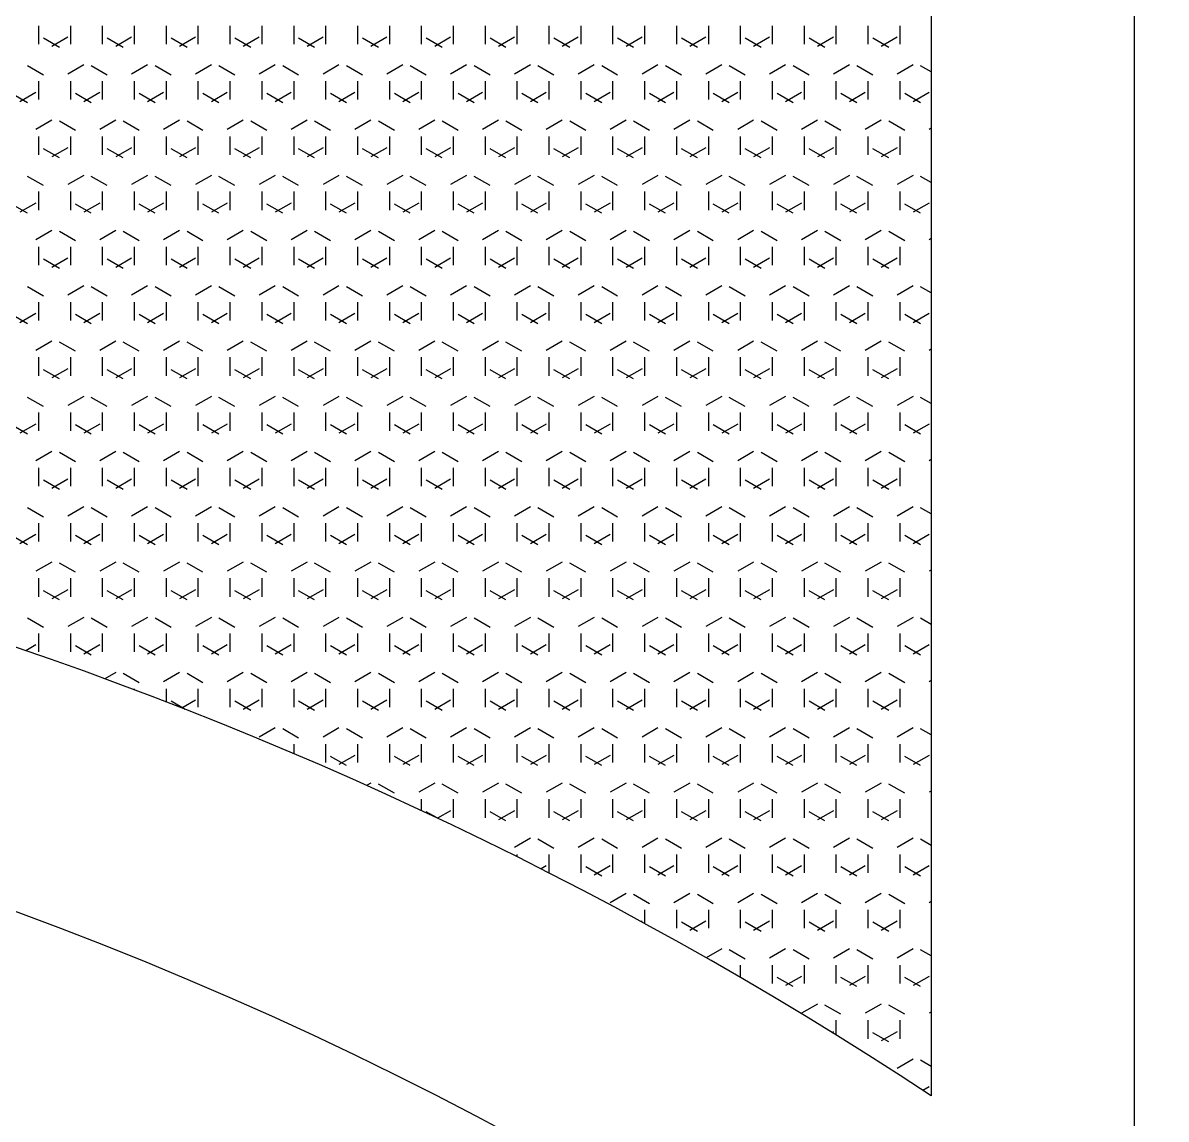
# Model space of a CAD drawing. Extents: x 53 to 973, y -54 to 585.
# Drawn here: x 273.5 to 312.92, y 198.71 to 236.51 of the extents above; entities that cross this region are included whole.
import ezdxf

# ---------------------------------------------------------------- set-up
doc = ezdxf.new("R2010")
doc.units = 0
doc.layers.add('KADRBM', color=7, linetype='CONTINUOUS')

msp = doc.modelspace()

# ---------------------------------------------------------------- linework, layer by layer
at = {"layer": 'KADRBM'}
for p, q in [((304.821, 244.218), (304.821, 199.512)), ((311.821, 244.218), (311.821, 194.575)), ((274.054, 235.771), (274.054, 236.406)), ((275.154, 235.771), (275.154, 236.406)), ((276.254, 235.771), (276.254, 236.406)), ((277.354, 235.771), (277.354, 236.406)), ((278.454, 235.771), (278.454, 236.406)), ((279.553, 235.771), (279.553, 236.406)), ((280.653, 235.771), (280.653, 236.406)), ((281.753, 235.771), (281.753, 236.406)), ((282.853, 235.771), (282.853, 236.406)), ((283.953, 235.771), (283.953, 236.406)), ((285.053, 235.771), (285.053, 236.406)), ((286.152, 235.771), (286.152, 236.406)), ((287.252, 235.771), (287.252, 236.406)), ((288.352, 235.771), (288.352, 236.406)), ((289.452, 235.771), (289.452, 236.406)), ((290.552, 235.771), (290.552, 236.406)), ((291.652, 235.771), (291.652, 236.406)), ((292.752, 235.771), (292.752, 236.406)), ((293.851, 235.771), (293.851, 236.406)), ((294.951, 235.771), (294.951, 236.406)), ((296.051, 235.771), (296.051, 236.406)), ((297.151, 235.771), (297.151, 236.406)), ((298.251, 235.771), (298.251, 236.406)), ((299.351, 235.771), (299.351, 236.406)), ((300.451, 235.771), (300.451, 236.406)), ((301.55, 235.771), (301.55, 236.406)), ((302.65, 235.771), (302.65, 236.406)), ((303.75, 235.771), (303.75, 236.406)), ((274.763, 235.661), (274.213, 235.978)), ((275.054, 236.012), (274.504, 235.695)), ((276.963, 235.661), (276.413, 235.978)), ((277.254, 236.012), (276.704, 235.695)), ((279.163, 235.661), (278.613, 235.978)), ((279.454, 236.012), (278.904, 235.695)), ((281.362, 235.661), (280.812, 235.978)), ((281.653, 236.012), (281.103, 235.695)), ((283.562, 235.661), (283.012, 235.978)), ((283.853, 236.012), (283.303, 235.695)), ((285.762, 235.661), (285.212, 235.978)), ((286.053, 236.012), (285.503, 235.695)), ((287.961, 235.661), (287.411, 235.978)), ((288.252, 236.012), (287.703, 235.695)), ((290.161, 235.661), (289.611, 235.978)), ((290.452, 236.012), (289.902, 235.695)), ((292.361, 235.661), (291.811, 235.978)), ((292.652, 236.012), (292.102, 235.695)), ((294.56, 235.661), (294.011, 235.978)), ((294.852, 236.012), (294.302, 235.695)), ((296.76, 235.661), (296.21, 235.978)), ((297.051, 236.012), (296.501, 235.695)), ((298.96, 235.661), (298.41, 235.978)), ((299.251, 236.012), (298.701, 235.695)), ((301.16, 235.661), (300.61, 235.978)), ((301.451, 236.012), (300.901, 235.695)), ((303.359, 235.661), (302.809, 235.978)), ((303.65, 236.012), (303.1, 235.695)), ((274.213, 234.708), (273.663, 235.026)), ((275.604, 235.06), (275.054, 234.742)), ((276.413, 234.708), (275.863, 235.026)), ((277.804, 235.06), (277.254, 234.742)), ((278.613, 234.708), (278.063, 235.026)), ((280.004, 235.06), (279.454, 234.742)), ((280.812, 234.708), (280.262, 235.026)), ((282.203, 235.06), (281.653, 234.742)), ((283.012, 234.708), (282.462, 235.026)), ((284.403, 235.06), (283.853, 234.742)), ((285.212, 234.708), (284.662, 235.026)), ((286.603, 235.06), (286.053, 234.742)), ((287.411, 234.708), (286.861, 235.026)), ((288.802, 235.06), (288.252, 234.742)), ((289.611, 234.708), (289.061, 235.026)), ((291.002, 235.06), (290.452, 234.742)), ((291.811, 234.708), (291.261, 235.026)), ((293.202, 235.06), (292.652, 234.742)), ((294.011, 234.708), (293.461, 235.026)), ((295.401, 235.06), (294.852, 234.742)), ((296.21, 234.708), (295.66, 235.026)), ((297.601, 235.06), (297.051, 234.742)), ((298.41, 234.708), (297.86, 235.026)), ((299.801, 235.06), (299.251, 234.742)), ((300.61, 234.708), (300.06, 235.026)), ((302.001, 235.06), (301.451, 234.742)), ((302.809, 234.708), (302.259, 235.026)), ((304.2, 235.06), (303.65, 234.742)), ((304.821, 234.817), (304.459, 235.026)), ((274.054, 233.866), (274.054, 234.501)), ((275.154, 233.866), (275.154, 234.501)), ((276.254, 233.866), (276.254, 234.501)), ((277.354, 233.866), (277.354, 234.501)), ((278.454, 233.866), (278.454, 234.501)), ((279.553, 233.866), (279.553, 234.501)), ((280.653, 233.866), (280.653, 234.501)), ((281.753, 233.866), (281.753, 234.501)), ((282.853, 233.866), (282.853, 234.501)), ((283.953, 233.866), (283.953, 234.501)), ((285.053, 233.866), (285.053, 234.501)), ((286.152, 233.866), (286.152, 234.501)), ((287.252, 233.866), (287.252, 234.501)), ((288.352, 233.866), (288.352, 234.501)), ((289.452, 233.866), (289.452, 234.501)), ((290.552, 233.866), (290.552, 234.501)), ((291.652, 233.866), (291.652, 234.501)), ((292.752, 233.866), (292.752, 234.501)), ((293.851, 233.866), (293.851, 234.501)), ((294.951, 233.866), (294.951, 234.501)), ((296.051, 233.866), (296.051, 234.501)), ((297.151, 233.866), (297.151, 234.501)), ((298.251, 233.866), (298.251, 234.501)), ((299.351, 233.866), (299.351, 234.501)), ((300.451, 233.866), (300.451, 234.501)), ((301.55, 233.866), (301.55, 234.501)), ((302.65, 233.866), (302.65, 234.501)), ((303.75, 233.866), (303.75, 234.501)), ((273.663, 233.756), (273.113, 234.073)), ((273.954, 234.107), (273.404, 233.79)), ((275.863, 233.756), (275.313, 234.073)), ((276.154, 234.107), (275.604, 233.79)), ((278.063, 233.756), (277.513, 234.073)), ((278.354, 234.107), (277.804, 233.79)), ((280.262, 233.756), (279.712, 234.073)), ((280.553, 234.107), (280.004, 233.79)), ((282.462, 233.756), (281.912, 234.073)), ((282.753, 234.107), (282.203, 233.79)), ((284.662, 233.756), (284.112, 234.073)), ((284.953, 234.107), (284.403, 233.79)), ((286.861, 233.756), (286.312, 234.073)), ((287.153, 234.107), (286.603, 233.79)), ((289.061, 233.756), (288.511, 234.073)), ((289.352, 234.107), (288.802, 233.79)), ((291.261, 233.756), (290.711, 234.073)), ((291.552, 234.107), (291.002, 233.79)), ((293.461, 233.756), (292.911, 234.073)), ((293.752, 234.107), (293.202, 233.79)), ((295.66, 233.756), (295.11, 234.073)), ((295.951, 234.107), (295.401, 233.79)), ((297.86, 233.756), (297.31, 234.073)), ((298.151, 234.107), (297.601, 233.79)), ((300.06, 233.756), (299.51, 234.073)), ((300.351, 234.107), (299.801, 233.79)), ((302.259, 233.756), (301.709, 234.073)), ((302.551, 234.107), (302.001, 233.79)), ((304.459, 233.756), (303.909, 234.073)), ((304.75, 234.107), (304.2, 233.79)), ((274.504, 233.155), (273.954, 232.837)), ((275.313, 232.803), (274.763, 233.121)), ((276.704, 233.155), (276.154, 232.837)), ((277.513, 232.803), (276.963, 233.121)), ((278.904, 233.155), (278.354, 232.837)), ((279.712, 232.803), (279.163, 233.121)), ((281.103, 233.155), (280.553, 232.837)), ((281.912, 232.803), (281.362, 233.121)), ((283.303, 233.155), (282.753, 232.837)), ((284.112, 232.803), (283.562, 233.121)), ((285.503, 233.155), (284.953, 232.837)), ((286.312, 232.803), (285.762, 233.121)), ((287.703, 233.155), (287.153, 232.837)), ((288.511, 232.803), (287.961, 233.121)), ((289.902, 233.155), (289.352, 232.837)), ((290.711, 232.803), (290.161, 233.121)), ((292.102, 233.155), (291.552, 232.837)), ((292.911, 232.803), (292.361, 233.121)), ((294.302, 233.155), (293.752, 232.837)), ((295.11, 232.803), (294.56, 233.121)), ((296.501, 233.155), (295.951, 232.837)), ((297.31, 232.803), (296.76, 233.121)), ((298.701, 233.155), (298.151, 232.837)), ((299.51, 232.803), (298.96, 233.121)), ((300.901, 233.155), (300.351, 232.837)), ((301.709, 232.803), (301.16, 233.121)), ((303.1, 233.155), (302.551, 232.837)), ((303.909, 232.803), (303.359, 233.121)), ((274.054, 231.961), (274.054, 232.596)), ((275.154, 231.961), (275.154, 232.596)), ((276.254, 231.961), (276.254, 232.596)), ((277.354, 231.961), (277.354, 232.596)), ((278.454, 231.961), (278.454, 232.596)), ((279.553, 231.961), (279.553, 232.596)), ((280.653, 231.961), (280.653, 232.596)), ((281.753, 231.961), (281.753, 232.596)), ((282.853, 231.961), (282.853, 232.596)), ((283.953, 231.961), (283.953, 232.596)), ((285.053, 231.961), (285.053, 232.596)), ((286.152, 231.961), (286.152, 232.596)), ((287.252, 231.961), (287.252, 232.596)), ((288.352, 231.961), (288.352, 232.596)), ((289.452, 231.961), (289.452, 232.596)), ((290.552, 231.961), (290.552, 232.596)), ((291.652, 231.961), (291.652, 232.596)), ((292.752, 231.961), (292.752, 232.596)), ((293.851, 231.961), (293.851, 232.596)), ((294.951, 231.961), (294.951, 232.596)), ((296.051, 231.961), (296.051, 232.596)), ((297.151, 231.961), (297.151, 232.596)), ((298.251, 231.961), (298.251, 232.596)), ((299.351, 231.961), (299.351, 232.596)), ((300.451, 231.961), (300.451, 232.596)), ((301.55, 231.961), (301.55, 232.596)), ((302.65, 231.961), (302.65, 232.596)), ((303.75, 231.961), (303.75, 232.596)), ((304.821, 232.878), (304.75, 232.837)), ((275.054, 232.202), (274.504, 231.885)), ((277.254, 232.202), (276.704, 231.885)), ((279.454, 232.202), (278.904, 231.885)), ((281.653, 232.202), (281.103, 231.885)), ((283.853, 232.202), (283.303, 231.885)), ((286.053, 232.202), (285.503, 231.885)), ((288.252, 232.202), (287.703, 231.885)), ((290.452, 232.202), (289.902, 231.885)), ((292.652, 232.202), (292.102, 231.885)), ((294.852, 232.202), (294.302, 231.885)), ((297.051, 232.202), (296.501, 231.885)), ((299.251, 232.202), (298.701, 231.885)), ((301.451, 232.202), (300.901, 231.885)), ((303.65, 232.202), (303.1, 231.885)), ((274.763, 231.851), (274.213, 232.168)), ((276.963, 231.851), (276.413, 232.168)), ((279.163, 231.851), (278.613, 232.168)), ((281.362, 231.851), (280.812, 232.168)), ((283.562, 231.851), (283.012, 232.168)), ((285.762, 231.851), (285.212, 232.168)), ((287.961, 231.851), (287.411, 232.168)), ((290.161, 231.851), (289.611, 232.168)), ((292.361, 231.851), (291.811, 232.168)), ((294.56, 231.851), (294.011, 232.168)), ((296.76, 231.851), (296.21, 232.168)), ((298.96, 231.851), (298.41, 232.168)), ((301.16, 231.851), (300.61, 232.168)), ((303.359, 231.851), (302.809, 232.168)), ((274.213, 230.898), (273.663, 231.216)), ((275.604, 231.25), (275.054, 230.932)), ((276.413, 230.898), (275.863, 231.216)), ((277.804, 231.25), (277.254, 230.932)), ((278.613, 230.898), (278.063, 231.216)), ((280.004, 231.25), (279.454, 230.932)), ((280.812, 230.898), (280.262, 231.216)), ((282.203, 231.25), (281.653, 230.932)), ((283.012, 230.898), (282.462, 231.216)), ((284.403, 231.25), (283.853, 230.932)), ((285.212, 230.898), (284.662, 231.216)), ((286.603, 231.25), (286.053, 230.932)), ((287.411, 230.898), (286.861, 231.216)), ((288.802, 231.25), (288.252, 230.932)), ((289.611, 230.898), (289.061, 231.216)), ((291.002, 231.25), (290.452, 230.932)), ((291.811, 230.898), (291.261, 231.216)), ((293.202, 231.25), (292.652, 230.932)), ((294.011, 230.898), (293.461, 231.216)), ((295.401, 231.25), (294.852, 230.932)), ((296.21, 230.898), (295.66, 231.216)), ((297.601, 231.25), (297.051, 230.932)), ((298.41, 230.898), (297.86, 231.216)), ((299.801, 231.25), (299.251, 230.932)), ((300.61, 230.898), (300.06, 231.216)), ((302.001, 231.25), (301.451, 230.932)), ((302.809, 230.898), (302.259, 231.216)), ((304.2, 231.25), (303.65, 230.932)), ((304.821, 231.007), (304.459, 231.216)), ((274.054, 230.056), (274.054, 230.691)), ((275.154, 230.056), (275.154, 230.691)), ((276.254, 230.056), (276.254, 230.691)), ((277.354, 230.056), (277.354, 230.691)), ((278.454, 230.056), (278.454, 230.691)), ((279.553, 230.056), (279.553, 230.691)), ((280.653, 230.056), (280.653, 230.691)), ((281.753, 230.056), (281.753, 230.691)), ((282.853, 230.056), (282.853, 230.691)), ((283.953, 230.056), (283.953, 230.691)), ((285.053, 230.056), (285.053, 230.691)), ((286.152, 230.056), (286.152, 230.691)), ((287.252, 230.056), (287.252, 230.691)), ((288.352, 230.056), (288.352, 230.691)), ((289.452, 230.056), (289.452, 230.691)), ((290.552, 230.056), (290.552, 230.691)), ((291.652, 230.056), (291.652, 230.691)), ((292.752, 230.056), (292.752, 230.691)), ((293.851, 230.056), (293.851, 230.691)), ((294.951, 230.056), (294.951, 230.691)), ((296.051, 230.056), (296.051, 230.691)), ((297.151, 230.056), (297.151, 230.691)), ((298.251, 230.056), (298.251, 230.691)), ((299.351, 230.056), (299.351, 230.691)), ((300.451, 230.056), (300.451, 230.691)), ((301.55, 230.056), (301.55, 230.691)), ((302.65, 230.056), (302.65, 230.691)), ((303.75, 230.056), (303.75, 230.691)), ((273.663, 229.946), (273.113, 230.263)), ((273.954, 230.297), (273.404, 229.98)), ((275.863, 229.946), (275.313, 230.263)), ((276.154, 230.297), (275.604, 229.98)), ((278.063, 229.946), (277.513, 230.263)), ((278.354, 230.297), (277.804, 229.98)), ((280.262, 229.946), (279.712, 230.263)), ((280.553, 230.297), (280.004, 229.98)), ((282.462, 229.946), (281.912, 230.263)), ((282.753, 230.297), (282.203, 229.98)), ((284.662, 229.946), (284.112, 230.263)), ((284.953, 230.297), (284.403, 229.98)), ((286.861, 229.946), (286.312, 230.263)), ((287.153, 230.297), (286.603, 229.98)), ((289.061, 229.946), (288.511, 230.263)), ((289.352, 230.297), (288.802, 229.98)), ((291.261, 229.946), (290.711, 230.263)), ((291.552, 230.297), (291.002, 229.98)), ((293.461, 229.946), (292.911, 230.263)), ((293.752, 230.297), (293.202, 229.98)), ((295.66, 229.946), (295.11, 230.263)), ((295.951, 230.297), (295.401, 229.98)), ((297.86, 229.946), (297.31, 230.263)), ((298.151, 230.297), (297.601, 229.98)), ((300.06, 229.946), (299.51, 230.263)), ((300.351, 230.297), (299.801, 229.98)), ((302.259, 229.946), (301.709, 230.263)), ((302.551, 230.297), (302.001, 229.98)), ((304.459, 229.946), (303.909, 230.263)), ((304.75, 230.297), (304.2, 229.98)), ((274.504, 229.345), (273.954, 229.027)), ((275.313, 228.993), (274.763, 229.311)), ((276.704, 229.345), (276.154, 229.027)), ((277.513, 228.993), (276.963, 229.311)), ((278.904, 229.345), (278.354, 229.027)), ((279.712, 228.993), (279.163, 229.311)), ((281.103, 229.345), (280.553, 229.027)), ((281.912, 228.993), (281.362, 229.311)), ((283.303, 229.345), (282.753, 229.027)), ((284.112, 228.993), (283.562, 229.311)), ((285.503, 229.345), (284.953, 229.027)), ((286.312, 228.993), (285.762, 229.311)), ((287.703, 229.345), (287.153, 229.027)), ((288.511, 228.993), (287.961, 229.311)), ((289.902, 229.345), (289.352, 229.027)), ((290.711, 228.993), (290.161, 229.311)), ((292.102, 229.345), (291.552, 229.027)), ((292.911, 228.993), (292.361, 229.311)), ((294.302, 229.345), (293.752, 229.027)), ((295.11, 228.993), (294.56, 229.311)), ((296.501, 229.345), (295.951, 229.027)), ((297.31, 228.993), (296.76, 229.311)), ((298.701, 229.345), (298.151, 229.027)), ((299.51, 228.993), (298.96, 229.311)), ((300.901, 229.345), (300.351, 229.027)), ((301.709, 228.993), (301.16, 229.311)), ((303.1, 229.345), (302.551, 229.027)), ((303.909, 228.993), (303.359, 229.311)), ((304.821, 229.068), (304.75, 229.027)), ((274.054, 228.151), (274.054, 228.786)), ((275.154, 228.151), (275.154, 228.786)), ((276.254, 228.151), (276.254, 228.786)), ((277.354, 228.151), (277.354, 228.786)), ((278.454, 228.151), (278.454, 228.786)), ((279.553, 228.151), (279.553, 228.786)), ((280.653, 228.151), (280.653, 228.786)), ((281.753, 228.151), (281.753, 228.786)), ((282.853, 228.151), (282.853, 228.786)), ((283.953, 228.151), (283.953, 228.786)), ((285.053, 228.151), (285.053, 228.786)), ((286.152, 228.151), (286.152, 228.786)), ((287.252, 228.151), (287.252, 228.786)), ((288.352, 228.151), (288.352, 228.786)), ((289.452, 228.151), (289.452, 228.786)), ((290.552, 228.151), (290.552, 228.786)), ((291.652, 228.151), (291.652, 228.786)), ((292.752, 228.151), (292.752, 228.786)), ((293.851, 228.151), (293.851, 228.786)), ((294.951, 228.151), (294.951, 228.786)), ((296.051, 228.151), (296.051, 228.786)), ((297.151, 228.151), (297.151, 228.786)), ((298.251, 228.151), (298.251, 228.786)), ((299.351, 228.151), (299.351, 228.786)), ((300.451, 228.151), (300.451, 228.786)), ((301.55, 228.151), (301.55, 228.786)), ((302.65, 228.151), (302.65, 228.786)), ((303.75, 228.151), (303.75, 228.786)), ((274.763, 228.041), (274.213, 228.358)), ((275.054, 228.392), (274.504, 228.075)), ((276.963, 228.041), (276.413, 228.358)), ((277.254, 228.392), (276.704, 228.075)), ((279.163, 228.041), (278.613, 228.358)), ((279.454, 228.392), (278.904, 228.075)), ((281.362, 228.041), (280.812, 228.358)), ((281.653, 228.392), (281.103, 228.075)), ((283.562, 228.041), (283.012, 228.358)), ((283.853, 228.392), (283.303, 228.075)), ((285.762, 228.041), (285.212, 228.358)), ((286.053, 228.392), (285.503, 228.075)), ((287.961, 228.041), (287.411, 228.358)), ((288.252, 228.392), (287.703, 228.075)), ((290.161, 228.041), (289.611, 228.358)), ((290.452, 228.392), (289.902, 228.075)), ((292.361, 228.041), (291.811, 228.358)), ((292.652, 228.392), (292.102, 228.075)), ((294.56, 228.041), (294.011, 228.358)), ((294.852, 228.392), (294.302, 228.075)), ((296.76, 228.041), (296.21, 228.358)), ((297.051, 228.392), (296.501, 228.075)), ((298.96, 228.041), (298.41, 228.358)), ((299.251, 228.392), (298.701, 228.075)), ((301.16, 228.041), (300.61, 228.358)), ((301.451, 228.392), (300.901, 228.075)), ((303.359, 228.041), (302.809, 228.358)), ((303.65, 228.392), (303.1, 228.075)), ((274.213, 227.088), (273.663, 227.406)), ((275.604, 227.44), (275.054, 227.122)), ((276.413, 227.088), (275.863, 227.406)), ((277.804, 227.44), (277.254, 227.122)), ((278.613, 227.088), (278.063, 227.406)), ((280.004, 227.44), (279.454, 227.122)), ((280.812, 227.088), (280.262, 227.406)), ((282.203, 227.44), (281.653, 227.122)), ((283.012, 227.088), (282.462, 227.406)), ((284.403, 227.44), (283.853, 227.122)), ((285.212, 227.088), (284.662, 227.406)), ((286.603, 227.44), (286.053, 227.122)), ((287.411, 227.088), (286.861, 227.406)), ((288.802, 227.44), (288.252, 227.122)), ((289.611, 227.088), (289.061, 227.406)), ((291.002, 227.44), (290.452, 227.122)), ((291.811, 227.088), (291.261, 227.406)), ((293.202, 227.44), (292.652, 227.122)), ((294.011, 227.088), (293.461, 227.406)), ((295.401, 227.44), (294.852, 227.122)), ((296.21, 227.088), (295.66, 227.406)), ((297.601, 227.44), (297.051, 227.122)), ((298.41, 227.088), (297.86, 227.406)), ((299.801, 227.44), (299.251, 227.122)), ((300.61, 227.088), (300.06, 227.406)), ((302.001, 227.44), (301.451, 227.122)), ((302.809, 227.088), (302.259, 227.406)), ((304.2, 227.44), (303.65, 227.122)), ((304.821, 227.197), (304.459, 227.406)), ((274.054, 226.246), (274.054, 226.881)), ((275.154, 226.246), (275.154, 226.881)), ((276.254, 226.246), (276.254, 226.881)), ((277.354, 226.246), (277.354, 226.881)), ((278.454, 226.246), (278.454, 226.881)), ((279.553, 226.246), (279.553, 226.881)), ((280.653, 226.246), (280.653, 226.881)), ((281.753, 226.246), (281.753, 226.881)), ((282.853, 226.246), (282.853, 226.881)), ((283.953, 226.246), (283.953, 226.881)), ((285.053, 226.246), (285.053, 226.881)), ((286.152, 226.246), (286.152, 226.881)), ((287.252, 226.246), (287.252, 226.881)), ((288.352, 226.246), (288.352, 226.881)), ((289.452, 226.246), (289.452, 226.881)), ((290.552, 226.246), (290.552, 226.881)), ((291.652, 226.246), (291.652, 226.881)), ((292.752, 226.246), (292.752, 226.881)), ((293.851, 226.246), (293.851, 226.881)), ((294.951, 226.246), (294.951, 226.881)), ((296.051, 226.246), (296.051, 226.881)), ((297.151, 226.246), (297.151, 226.881)), ((298.251, 226.246), (298.251, 226.881)), ((299.351, 226.246), (299.351, 226.881)), ((300.451, 226.246), (300.451, 226.881)), ((301.55, 226.246), (301.55, 226.881)), ((302.65, 226.246), (302.65, 226.881)), ((303.75, 226.246), (303.75, 226.881)), ((273.663, 226.136), (273.113, 226.453)), ((273.954, 226.487), (273.404, 226.17)), ((275.863, 226.136), (275.313, 226.453)), ((276.154, 226.487), (275.604, 226.17)), ((278.063, 226.136), (277.513, 226.453)), ((278.354, 226.487), (277.804, 226.17)), ((280.262, 226.136), (279.712, 226.453)), ((280.553, 226.487), (280.004, 226.17)), ((282.462, 226.136), (281.912, 226.453)), ((282.753, 226.487), (282.203, 226.17)), ((284.662, 226.136), (284.112, 226.453)), ((284.953, 226.487), (284.403, 226.17)), ((286.861, 226.136), (286.312, 226.453)), ((287.153, 226.487), (286.603, 226.17)), ((289.061, 226.136), (288.511, 226.453)), ((289.352, 226.487), (288.802, 226.17)), ((291.261, 226.136), (290.711, 226.453)), ((291.552, 226.487), (291.002, 226.17)), ((293.461, 226.136), (292.911, 226.453)), ((293.752, 226.487), (293.202, 226.17)), ((295.66, 226.136), (295.11, 226.453)), ((295.951, 226.487), (295.401, 226.17)), ((297.86, 226.136), (297.31, 226.453)), ((298.151, 226.487), (297.601, 226.17)), ((300.06, 226.136), (299.51, 226.453)), ((300.351, 226.487), (299.801, 226.17)), ((302.259, 226.136), (301.709, 226.453)), ((302.551, 226.487), (302.001, 226.17)), ((304.459, 226.136), (303.909, 226.453)), ((304.75, 226.487), (304.2, 226.17)), ((274.504, 225.535), (273.954, 225.217)), ((275.313, 225.183), (274.763, 225.501)), ((276.704, 225.535), (276.154, 225.217)), ((277.513, 225.183), (276.963, 225.501)), ((278.904, 225.535), (278.354, 225.217)), ((279.712, 225.183), (279.163, 225.501)), ((281.103, 225.535), (280.553, 225.217)), ((281.912, 225.183), (281.362, 225.501)), ((283.303, 225.535), (282.753, 225.217)), ((284.112, 225.183), (283.562, 225.501)), ((285.503, 225.535), (284.953, 225.217)), ((286.312, 225.183), (285.762, 225.501)), ((287.703, 225.535), (287.153, 225.217)), ((288.511, 225.183), (287.961, 225.501)), ((289.902, 225.535), (289.352, 225.217)), ((290.711, 225.183), (290.161, 225.501)), ((292.102, 225.535), (291.552, 225.217)), ((292.911, 225.183), (292.361, 225.501)), ((294.302, 225.535), (293.752, 225.217)), ((295.11, 225.183), (294.56, 225.501)), ((296.501, 225.535), (295.951, 225.217)), ((297.31, 225.183), (296.76, 225.501)), ((298.701, 225.535), (298.151, 225.217)), ((299.51, 225.183), (298.96, 225.501)), ((300.901, 225.535), (300.351, 225.217)), ((301.709, 225.183), (301.16, 225.501)), ((303.1, 225.535), (302.551, 225.217)), ((303.909, 225.183), (303.359, 225.501)), ((304.821, 225.258), (304.75, 225.217)), ((274.054, 224.341), (274.054, 224.976)), ((275.154, 224.341), (275.154, 224.976)), ((276.254, 224.341), (276.254, 224.976)), ((277.354, 224.341), (277.354, 224.976)), ((278.454, 224.341), (278.454, 224.976)), ((279.553, 224.341), (279.553, 224.976)), ((280.653, 224.341), (280.653, 224.976)), ((281.753, 224.341), (281.753, 224.976)), ((282.853, 224.341), (282.853, 224.976)), ((283.953, 224.341), (283.953, 224.976)), ((285.053, 224.341), (285.053, 224.976)), ((286.152, 224.341), (286.152, 224.976)), ((287.252, 224.341), (287.252, 224.976)), ((288.352, 224.341), (288.352, 224.976)), ((289.452, 224.341), (289.452, 224.976)), ((290.552, 224.341), (290.552, 224.976)), ((291.652, 224.341), (291.652, 224.976)), ((292.752, 224.341), (292.752, 224.976)), ((293.851, 224.341), (293.851, 224.976)), ((294.951, 224.341), (294.951, 224.976)), ((296.051, 224.341), (296.051, 224.976)), ((297.151, 224.341), (297.151, 224.976)), ((298.251, 224.341), (298.251, 224.976)), ((299.351, 224.341), (299.351, 224.976)), ((300.451, 224.341), (300.451, 224.976)), ((301.55, 224.341), (301.55, 224.976)), ((302.65, 224.341), (302.65, 224.976)), ((303.75, 224.341), (303.75, 224.976)), ((274.763, 224.231), (274.213, 224.548)), ((275.054, 224.582), (274.504, 224.265)), ((276.963, 224.231), (276.413, 224.548)), ((277.254, 224.582), (276.704, 224.265)), ((279.163, 224.231), (278.613, 224.548)), ((279.454, 224.582), (278.904, 224.265)), ((281.362, 224.231), (280.812, 224.548)), ((281.653, 224.582), (281.103, 224.265)), ((283.562, 224.231), (283.012, 224.548)), ((283.853, 224.582), (283.303, 224.265)), ((285.762, 224.231), (285.212, 224.548)), ((286.053, 224.582), (285.503, 224.265)), ((287.961, 224.231), (287.411, 224.548)), ((288.252, 224.582), (287.703, 224.265)), ((290.161, 224.231), (289.611, 224.548)), ((290.452, 224.582), (289.902, 224.265)), ((292.361, 224.231), (291.811, 224.548)), ((292.652, 224.582), (292.102, 224.265)), ((294.56, 224.231), (294.011, 224.548)), ((294.852, 224.582), (294.302, 224.265)), ((296.76, 224.231), (296.21, 224.548)), ((297.051, 224.582), (296.501, 224.265)), ((298.96, 224.231), (298.41, 224.548)), ((299.251, 224.582), (298.701, 224.265)), ((301.16, 224.231), (300.61, 224.548)), ((301.451, 224.582), (300.901, 224.265)), ((303.359, 224.231), (302.809, 224.548)), ((303.65, 224.582), (303.1, 224.265)), ((274.213, 223.278), (273.663, 223.596)), ((275.604, 223.63), (275.054, 223.312)), ((276.413, 223.278), (275.863, 223.596)), ((277.804, 223.63), (277.254, 223.312)), ((278.613, 223.278), (278.063, 223.596)), ((280.004, 223.63), (279.454, 223.312)), ((280.812, 223.278), (280.262, 223.596)), ((282.203, 223.63), (281.653, 223.312)), ((283.012, 223.278), (282.462, 223.596)), ((284.403, 223.63), (283.853, 223.312)), ((285.212, 223.278), (284.662, 223.596)), ((286.603, 223.63), (286.053, 223.312)), ((287.411, 223.278), (286.861, 223.596)), ((288.802, 223.63), (288.252, 223.312)), ((289.611, 223.278), (289.061, 223.596)), ((291.002, 223.63), (290.452, 223.312)), ((291.811, 223.278), (291.261, 223.596)), ((293.202, 223.63), (292.652, 223.312)), ((294.011, 223.278), (293.461, 223.596)), ((295.401, 223.63), (294.852, 223.312)), ((296.21, 223.278), (295.66, 223.596)), ((297.601, 223.63), (297.051, 223.312)), ((298.41, 223.278), (297.86, 223.596)), ((299.801, 223.63), (299.251, 223.312)), ((300.61, 223.278), (300.06, 223.596)), ((302.001, 223.63), (301.451, 223.312)), ((302.809, 223.278), (302.259, 223.596)), ((304.2, 223.63), (303.65, 223.312)), ((304.821, 223.387), (304.459, 223.596)), ((274.054, 222.436), (274.054, 223.071)), ((275.154, 222.436), (275.154, 223.071)), ((276.254, 222.436), (276.254, 223.071)), ((277.354, 222.436), (277.354, 223.071)), ((278.454, 222.436), (278.454, 223.071)), ((279.553, 222.436), (279.553, 223.071)), ((280.653, 222.436), (280.653, 223.071)), ((281.753, 222.436), (281.753, 223.071)), ((282.853, 222.436), (282.853, 223.071)), ((283.953, 222.436), (283.953, 223.071)), ((285.053, 222.436), (285.053, 223.071)), ((286.152, 222.436), (286.152, 223.071)), ((287.252, 222.436), (287.252, 223.071)), ((288.352, 222.436), (288.352, 223.071)), ((289.452, 222.436), (289.452, 223.071)), ((290.552, 222.436), (290.552, 223.071)), ((291.652, 222.436), (291.652, 223.071)), ((292.752, 222.436), (292.752, 223.071)), ((293.851, 222.436), (293.851, 223.071)), ((294.951, 222.436), (294.951, 223.071)), ((296.051, 222.436), (296.051, 223.071)), ((297.151, 222.436), (297.151, 223.071)), ((298.251, 222.436), (298.251, 223.071)), ((299.351, 222.436), (299.351, 223.071)), ((300.451, 222.436), (300.451, 223.071)), ((301.55, 222.436), (301.55, 223.071)), ((302.65, 222.436), (302.65, 223.071)), ((303.75, 222.436), (303.75, 223.071)), ((273.663, 222.326), (273.113, 222.643)), ((273.954, 222.677), (273.404, 222.36)), ((275.863, 222.326), (275.313, 222.643)), ((276.154, 222.677), (275.604, 222.36)), ((278.063, 222.326), (277.513, 222.643)), ((278.354, 222.677), (277.804, 222.36)), ((280.262, 222.326), (279.712, 222.643)), ((280.553, 222.677), (280.004, 222.36)), ((282.462, 222.326), (281.912, 222.643)), ((282.753, 222.677), (282.203, 222.36)), ((284.662, 222.326), (284.112, 222.643)), ((284.953, 222.677), (284.403, 222.36)), ((286.861, 222.326), (286.312, 222.643)), ((287.153, 222.677), (286.603, 222.36)), ((289.061, 222.326), (288.511, 222.643)), ((289.352, 222.677), (288.802, 222.36)), ((291.261, 222.326), (290.711, 222.643)), ((291.552, 222.677), (291.002, 222.36)), ((293.461, 222.326), (292.911, 222.643)), ((293.752, 222.677), (293.202, 222.36)), ((295.66, 222.326), (295.11, 222.643)), ((295.951, 222.677), (295.401, 222.36)), ((297.86, 222.326), (297.31, 222.643)), ((298.151, 222.677), (297.601, 222.36)), ((300.06, 222.326), (299.51, 222.643)), ((300.351, 222.677), (299.801, 222.36)), ((302.259, 222.326), (301.709, 222.643)), ((302.551, 222.677), (302.001, 222.36)), ((304.459, 222.326), (303.909, 222.643)), ((304.75, 222.677), (304.2, 222.36)), ((274.504, 221.725), (273.954, 221.407)), ((275.313, 221.373), (274.763, 221.691)), ((276.704, 221.725), (276.154, 221.407)), ((277.513, 221.373), (276.963, 221.691)), ((278.904, 221.725), (278.354, 221.407)), ((279.712, 221.373), (279.163, 221.691)), ((281.103, 221.725), (280.553, 221.407)), ((281.912, 221.373), (281.362, 221.691)), ((283.303, 221.725), (282.753, 221.407)), ((284.112, 221.373), (283.562, 221.691)), ((285.503, 221.725), (284.953, 221.407)), ((286.312, 221.373), (285.762, 221.691)), ((287.703, 221.725), (287.153, 221.407)), ((288.511, 221.373), (287.961, 221.691)), ((289.902, 221.725), (289.352, 221.407)), ((290.711, 221.373), (290.161, 221.691)), ((292.102, 221.725), (291.552, 221.407)), ((292.911, 221.373), (292.361, 221.691)), ((294.302, 221.725), (293.752, 221.407)), ((295.11, 221.373), (294.56, 221.691)), ((296.501, 221.725), (295.951, 221.407)), ((297.31, 221.373), (296.76, 221.691)), ((298.701, 221.725), (298.151, 221.407)), ((299.51, 221.373), (298.96, 221.691)), ((300.901, 221.725), (300.351, 221.407)), ((301.709, 221.373), (301.16, 221.691)), ((303.1, 221.725), (302.551, 221.407)), ((303.909, 221.373), (303.359, 221.691)), ((274.054, 220.531), (274.054, 221.166)), ((275.154, 220.531), (275.154, 221.166)), ((276.254, 220.531), (276.254, 221.166)), ((277.354, 220.531), (277.354, 221.166)), ((278.454, 220.531), (278.454, 221.166)), ((279.553, 220.531), (279.553, 221.166)), ((280.653, 220.531), (280.653, 221.166)), ((281.753, 220.531), (281.753, 221.166)), ((282.853, 220.531), (282.853, 221.166)), ((283.953, 220.531), (283.953, 221.166)), ((285.053, 220.531), (285.053, 221.166)), ((286.152, 220.531), (286.152, 221.166)), ((287.252, 220.531), (287.252, 221.166)), ((288.352, 220.531), (288.352, 221.166)), ((289.452, 220.531), (289.452, 221.166)), ((290.552, 220.531), (290.552, 221.166)), ((291.652, 220.531), (291.652, 221.166)), ((292.752, 220.531), (292.752, 221.166)), ((293.851, 220.531), (293.851, 221.166)), ((294.951, 220.531), (294.951, 221.166)), ((296.051, 220.531), (296.051, 221.166)), ((297.151, 220.531), (297.151, 221.166)), ((298.251, 220.531), (298.251, 221.166)), ((299.351, 220.531), (299.351, 221.166)), ((300.451, 220.531), (300.451, 221.166)), ((301.55, 220.531), (301.55, 221.166)), ((302.65, 220.531), (302.65, 221.166)), ((303.75, 220.531), (303.75, 221.166)), ((304.821, 221.448), (304.75, 221.407)), ((275.054, 220.772), (274.504, 220.455)), ((277.254, 220.772), (276.704, 220.455)), ((279.454, 220.772), (278.904, 220.455)), ((281.653, 220.772), (281.103, 220.455)), ((283.853, 220.772), (283.303, 220.455)), ((286.053, 220.772), (285.503, 220.455)), ((288.252, 220.772), (287.703, 220.455)), ((290.452, 220.772), (289.902, 220.455)), ((292.652, 220.772), (292.102, 220.455)), ((294.852, 220.772), (294.302, 220.455)), ((297.051, 220.772), (296.501, 220.455)), ((299.251, 220.772), (298.701, 220.455)), ((301.451, 220.772), (300.901, 220.455)), ((303.65, 220.772), (303.1, 220.455)), ((274.763, 220.421), (274.213, 220.738)), ((276.963, 220.421), (276.413, 220.738)), ((279.163, 220.421), (278.613, 220.738)), ((281.362, 220.421), (280.812, 220.738)), ((283.562, 220.421), (283.012, 220.738)), ((285.762, 220.421), (285.212, 220.738)), ((287.961, 220.421), (287.411, 220.738)), ((290.161, 220.421), (289.611, 220.738)), ((292.361, 220.421), (291.811, 220.738)), ((294.56, 220.421), (294.011, 220.738)), ((296.76, 220.421), (296.21, 220.738)), ((298.96, 220.421), (298.41, 220.738)), ((301.16, 220.421), (300.61, 220.738)), ((303.359, 220.421), (302.809, 220.738)), ((274.213, 219.468), (273.663, 219.786)), ((275.604, 219.82), (275.054, 219.502)), ((276.413, 219.468), (275.863, 219.786)), ((277.804, 219.82), (277.254, 219.502)), ((278.613, 219.468), (278.063, 219.786)), ((280.004, 219.82), (279.454, 219.502)), ((280.812, 219.468), (280.262, 219.786)), ((282.203, 219.82), (281.653, 219.502)), ((283.012, 219.468), (282.462, 219.786)), ((284.403, 219.82), (283.853, 219.502)), ((285.212, 219.468), (284.662, 219.786)), ((286.603, 219.82), (286.053, 219.502)), ((287.411, 219.468), (286.861, 219.786)), ((288.802, 219.82), (288.252, 219.502)), ((289.611, 219.468), (289.061, 219.786)), ((291.002, 219.82), (290.452, 219.502)), ((291.811, 219.468), (291.261, 219.786)), ((293.202, 219.82), (292.652, 219.502)), ((294.011, 219.468), (293.461, 219.786)), ((295.401, 219.82), (294.852, 219.502)), ((296.21, 219.468), (295.66, 219.786)), ((297.601, 219.82), (297.051, 219.502)), ((298.41, 219.468), (297.86, 219.786)), ((299.801, 219.82), (299.251, 219.502)), ((300.61, 219.468), (300.06, 219.786)), ((302.001, 219.82), (301.451, 219.502)), ((302.809, 219.468), (302.259, 219.786)), ((304.2, 219.82), (303.65, 219.502)), ((304.821, 219.577), (304.459, 219.786)), ((274.054, 218.626), (274.054, 219.261)), ((275.154, 218.626), (275.154, 219.261)), ((276.254, 218.626), (276.254, 219.261)), ((277.354, 218.626), (277.354, 219.261)), ((278.454, 218.626), (278.454, 219.261)), ((279.553, 218.626), (279.553, 219.261)), ((280.653, 218.626), (280.653, 219.261)), ((281.753, 218.626), (281.753, 219.261)), ((282.853, 218.626), (282.853, 219.261)), ((283.953, 218.626), (283.953, 219.261)), ((285.053, 218.626), (285.053, 219.261)), ((286.152, 218.626), (286.152, 219.261)), ((287.252, 218.626), (287.252, 219.261)), ((288.352, 218.626), (288.352, 219.261)), ((289.452, 218.626), (289.452, 219.261)), ((290.552, 218.626), (290.552, 219.261)), ((291.652, 218.626), (291.652, 219.261)), ((292.752, 218.626), (292.752, 219.261)), ((293.851, 218.626), (293.851, 219.261)), ((294.951, 218.626), (294.951, 219.261)), ((296.051, 218.626), (296.051, 219.261)), ((297.151, 218.626), (297.151, 219.261)), ((298.251, 218.626), (298.251, 219.261)), ((299.351, 218.626), (299.351, 219.261)), ((300.451, 218.626), (300.451, 219.261)), ((301.55, 218.626), (301.55, 219.261)), ((302.65, 218.626), (302.65, 219.261)), ((303.75, 218.626), (303.75, 219.261)), ((273.663, 218.516), (273.113, 218.833)), ((273.954, 218.867), (273.404, 218.55)), ((275.863, 218.516), (275.313, 218.833)), ((276.154, 218.867), (275.604, 218.55)), ((278.063, 218.516), (277.513, 218.833)), ((278.354, 218.867), (277.804, 218.55)), ((280.262, 218.516), (279.712, 218.833)), ((280.553, 218.867), (280.004, 218.55)), ((282.462, 218.516), (281.912, 218.833)), ((282.753, 218.867), (282.203, 218.55)), ((284.662, 218.516), (284.112, 218.833)), ((284.953, 218.867), (284.403, 218.55)), ((286.861, 218.516), (286.312, 218.833)), ((287.153, 218.867), (286.603, 218.55)), ((289.061, 218.516), (288.511, 218.833)), ((289.352, 218.867), (288.802, 218.55)), ((291.261, 218.516), (290.711, 218.833)), ((291.552, 218.867), (291.002, 218.55)), ((293.461, 218.516), (292.911, 218.833)), ((293.752, 218.867), (293.202, 218.55)), ((295.66, 218.516), (295.11, 218.833)), ((295.951, 218.867), (295.401, 218.55)), ((297.86, 218.516), (297.31, 218.833)), ((298.151, 218.867), (297.601, 218.55)), ((300.06, 218.516), (299.51, 218.833)), ((300.351, 218.867), (299.801, 218.55)), ((302.259, 218.516), (301.709, 218.833)), ((302.551, 218.867), (302.001, 218.55)), ((304.459, 218.516), (303.909, 218.833)), ((304.75, 218.867), (304.2, 218.55)), ((274.504, 217.915), (273.954, 217.597)), ((275.313, 217.563), (274.763, 217.881)), ((276.704, 217.915), (276.154, 217.597)), ((277.513, 217.563), (276.963, 217.881)), ((278.904, 217.915), (278.354, 217.597)), ((279.712, 217.563), (279.163, 217.881)), ((281.103, 217.915), (280.553, 217.597)), ((281.912, 217.563), (281.362, 217.881)), ((283.303, 217.915), (282.753, 217.597)), ((284.112, 217.563), (283.562, 217.881)), ((285.503, 217.915), (284.953, 217.597)), ((286.312, 217.563), (285.762, 217.881)), ((287.703, 217.915), (287.153, 217.597)), ((288.511, 217.563), (287.961, 217.881)), ((289.902, 217.915), (289.352, 217.597)), ((290.711, 217.563), (290.161, 217.881)), ((292.102, 217.915), (291.552, 217.597)), ((292.911, 217.563), (292.361, 217.881)), ((294.302, 217.915), (293.752, 217.597)), ((295.11, 217.563), (294.56, 217.881)), ((296.501, 217.915), (295.951, 217.597)), ((297.31, 217.563), (296.76, 217.881)), ((298.701, 217.915), (298.151, 217.597)), ((299.51, 217.563), (298.96, 217.881)), ((300.901, 217.915), (300.351, 217.597)), ((301.709, 217.563), (301.16, 217.881)), ((303.1, 217.915), (302.551, 217.597)), ((303.909, 217.563), (303.359, 217.881)), ((304.821, 217.638), (304.75, 217.597)), ((274.054, 216.721), (274.054, 217.356)), ((275.154, 216.721), (275.154, 217.356)), ((276.254, 216.721), (276.254, 217.356)), ((277.354, 216.721), (277.354, 217.356)), ((278.454, 216.721), (278.454, 217.356)), ((279.553, 216.721), (279.553, 217.356)), ((280.653, 216.721), (280.653, 217.356)), ((281.753, 216.721), (281.753, 217.356)), ((282.853, 216.721), (282.853, 217.356)), ((283.953, 216.721), (283.953, 217.356)), ((285.053, 216.721), (285.053, 217.356)), ((286.152, 216.721), (286.152, 217.356)), ((287.252, 216.721), (287.252, 217.356)), ((288.352, 216.721), (288.352, 217.356)), ((289.452, 216.721), (289.452, 217.356)), ((290.552, 216.721), (290.552, 217.356)), ((291.652, 216.721), (291.652, 217.356)), ((292.752, 216.721), (292.752, 217.356)), ((293.851, 216.721), (293.851, 217.356)), ((294.951, 216.721), (294.951, 217.356)), ((296.051, 216.721), (296.051, 217.356)), ((297.151, 216.721), (297.151, 217.356)), ((298.251, 216.721), (298.251, 217.356)), ((299.351, 216.721), (299.351, 217.356)), ((300.451, 216.721), (300.451, 217.356)), ((301.55, 216.721), (301.55, 217.356)), ((302.65, 216.721), (302.65, 217.356)), ((303.75, 216.721), (303.75, 217.356)), ((274.763, 216.611), (274.213, 216.928)), ((275.054, 216.962), (274.504, 216.645)), ((276.963, 216.611), (276.413, 216.928)), ((277.254, 216.962), (276.704, 216.645)), ((279.163, 216.611), (278.613, 216.928)), ((279.454, 216.962), (278.904, 216.645)), ((281.362, 216.611), (280.812, 216.928)), ((281.653, 216.962), (281.103, 216.645)), ((283.562, 216.611), (283.012, 216.928)), ((283.853, 216.962), (283.303, 216.645)), ((285.762, 216.611), (285.212, 216.928)), ((286.053, 216.962), (285.503, 216.645)), ((287.961, 216.611), (287.411, 216.928)), ((288.252, 216.962), (287.703, 216.645)), ((290.161, 216.611), (289.611, 216.928)), ((290.452, 216.962), (289.902, 216.645)), ((292.361, 216.611), (291.811, 216.928)), ((292.652, 216.962), (292.102, 216.645)), ((294.56, 216.611), (294.011, 216.928)), ((294.852, 216.962), (294.302, 216.645)), ((296.76, 216.611), (296.21, 216.928)), ((297.051, 216.962), (296.501, 216.645)), ((298.96, 216.611), (298.41, 216.928)), ((299.251, 216.962), (298.701, 216.645)), ((301.16, 216.611), (300.61, 216.928)), ((301.451, 216.962), (300.901, 216.645)), ((303.359, 216.611), (302.809, 216.928)), ((303.65, 216.962), (303.1, 216.645)), ((274.213, 215.658), (273.663, 215.976)), ((275.604, 216.01), (275.054, 215.692)), ((276.413, 215.658), (275.863, 215.976)), ((277.804, 216.01), (277.254, 215.692)), ((278.613, 215.658), (278.063, 215.976)), ((280.004, 216.01), (279.454, 215.692)), ((280.812, 215.658), (280.262, 215.976)), ((282.203, 216.01), (281.653, 215.692)), ((283.012, 215.658), (282.462, 215.976)), ((284.403, 216.01), (283.853, 215.692)), ((285.212, 215.658), (284.662, 215.976)), ((286.603, 216.01), (286.053, 215.692)), ((287.411, 215.658), (286.861, 215.976)), ((288.802, 216.01), (288.252, 215.692)), ((289.611, 215.658), (289.061, 215.976)), ((291.002, 216.01), (290.452, 215.692)), ((291.811, 215.658), (291.261, 215.976)), ((293.202, 216.01), (292.652, 215.692)), ((294.011, 215.658), (293.461, 215.976)), ((295.401, 216.01), (294.852, 215.692)), ((296.21, 215.658), (295.66, 215.976)), ((297.601, 216.01), (297.051, 215.692)), ((298.41, 215.658), (297.86, 215.976)), ((299.801, 216.01), (299.251, 215.692)), ((300.61, 215.658), (300.06, 215.976)), ((302.001, 216.01), (301.451, 215.692)), ((302.809, 215.658), (302.259, 215.976)), ((304.2, 216.01), (303.65, 215.692)), ((304.821, 215.767), (304.459, 215.976)), ((274.054, 214.816), (274.054, 215.451)), ((275.154, 214.816), (275.154, 215.451)), ((276.254, 214.816), (276.254, 215.451)), ((277.354, 214.816), (277.354, 215.451)), ((278.454, 214.816), (278.454, 215.451)), ((279.553, 214.816), (279.553, 215.451)), ((280.653, 214.816), (280.653, 215.451)), ((281.753, 214.816), (281.753, 215.451)), ((282.853, 214.816), (282.853, 215.451)), ((283.953, 214.816), (283.953, 215.451)), ((285.053, 214.816), (285.053, 215.451)), ((286.152, 214.816), (286.152, 215.451)), ((287.252, 214.816), (287.252, 215.451)), ((288.352, 214.816), (288.352, 215.451)), ((289.452, 214.816), (289.452, 215.451)), ((290.552, 214.816), (290.552, 215.451)), ((291.652, 214.816), (291.652, 215.451)), ((292.752, 214.816), (292.752, 215.451)), ((293.851, 214.816), (293.851, 215.451)), ((294.951, 214.816), (294.951, 215.451)), ((296.051, 214.816), (296.051, 215.451)), ((297.151, 214.816), (297.151, 215.451)), ((298.251, 214.816), (298.251, 215.451)), ((299.351, 214.816), (299.351, 215.451)), ((300.451, 214.816), (300.451, 215.451)), ((301.55, 214.816), (301.55, 215.451)), ((302.65, 214.816), (302.65, 215.451)), ((303.75, 214.816), (303.75, 215.451)), ((273.954, 215.057), (273.601, 214.854)), ((275.863, 214.706), (275.313, 215.023)), ((276.154, 215.057), (275.604, 214.74)), ((278.063, 214.706), (277.513, 215.023)), ((278.354, 215.057), (277.804, 214.74)), ((280.262, 214.706), (279.712, 215.023)), ((280.553, 215.057), (280.004, 214.74)), ((282.462, 214.706), (281.912, 215.023)), ((282.753, 215.057), (282.203, 214.74)), ((284.662, 214.706), (284.112, 215.023)), ((284.953, 215.057), (284.403, 214.74)), ((286.861, 214.706), (286.312, 215.023)), ((287.153, 215.057), (286.603, 214.74)), ((289.061, 214.706), (288.511, 215.023)), ((289.352, 215.057), (288.802, 214.74)), ((291.261, 214.706), (290.711, 215.023)), ((291.552, 215.057), (291.002, 214.74)), ((293.461, 214.706), (292.911, 215.023)), ((293.752, 215.057), (293.202, 214.74)), ((295.66, 214.706), (295.11, 215.023)), ((295.951, 215.057), (295.401, 214.74)), ((297.86, 214.706), (297.31, 215.023)), ((298.151, 215.057), (297.601, 214.74)), ((300.06, 214.706), (299.51, 215.023)), ((300.351, 215.057), (299.801, 214.74)), ((302.259, 214.706), (301.709, 215.023)), ((302.551, 215.057), (302.001, 214.74)), ((304.459, 214.706), (303.909, 215.023)), ((304.75, 215.057), (304.2, 214.74)), ((276.704, 214.105), (276.327, 213.887)), ((277.513, 213.753), (276.963, 214.071)), ((278.904, 214.105), (278.354, 213.787)), ((279.712, 213.753), (279.163, 214.071)), ((281.103, 214.105), (280.553, 213.787)), ((281.912, 213.753), (281.362, 214.071)), ((283.303, 214.105), (282.753, 213.787)), ((284.112, 213.753), (283.562, 214.071)), ((285.503, 214.105), (284.953, 213.787)), ((286.312, 213.753), (285.762, 214.071)), ((287.703, 214.105), (287.153, 213.787)), ((288.511, 213.753), (287.961, 214.071)), ((289.902, 214.105), (289.352, 213.787)), ((290.711, 213.753), (290.161, 214.071)), ((292.102, 214.105), (291.552, 213.787)), ((292.911, 213.753), (292.361, 214.071)), ((294.302, 214.105), (293.752, 213.787)), ((295.11, 213.753), (294.56, 214.071)), ((296.501, 214.105), (295.951, 213.787)), ((297.31, 213.753), (296.76, 214.071)), ((298.701, 214.105), (298.151, 213.787)), ((299.51, 213.753), (298.96, 214.071)), ((300.901, 214.105), (300.351, 213.787)), ((301.709, 213.753), (301.16, 214.071)), ((303.1, 214.105), (302.551, 213.787)), ((303.909, 213.753), (303.359, 214.071)), ((304.821, 213.828), (304.75, 213.787)), ((277.354, 213.506), (277.354, 213.546)), ((278.454, 213.088), (278.454, 213.546)), ((279.553, 212.911), (279.553, 213.546)), ((280.653, 212.911), (280.653, 213.546)), ((281.753, 212.911), (281.753, 213.546)), ((282.853, 212.911), (282.853, 213.546)), ((283.953, 212.911), (283.953, 213.546)), ((285.053, 212.911), (285.053, 213.546)), ((286.152, 212.911), (286.152, 213.546)), ((287.252, 212.911), (287.252, 213.546)), ((288.352, 212.911), (288.352, 213.546)), ((289.452, 212.911), (289.452, 213.546)), ((290.552, 212.911), (290.552, 213.546)), ((291.652, 212.911), (291.652, 213.546)), ((292.752, 212.911), (292.752, 213.546)), ((293.851, 212.911), (293.851, 213.546)), ((294.951, 212.911), (294.951, 213.546)), ((296.051, 212.911), (296.051, 213.546)), ((297.151, 212.911), (297.151, 213.546)), ((298.251, 212.911), (298.251, 213.546)), ((299.351, 212.911), (299.351, 213.546)), ((300.451, 212.911), (300.451, 213.546)), ((301.55, 212.911), (301.55, 213.546)), ((302.65, 212.911), (302.65, 213.546)), ((303.75, 212.911), (303.75, 213.546)), ((279.1, 212.837), (278.613, 213.118)), ((279.454, 213.152), (278.985, 212.882)), ((281.362, 212.801), (280.812, 213.118)), ((281.653, 213.152), (281.103, 212.835)), ((283.562, 212.801), (283.012, 213.118)), ((283.853, 213.152), (283.303, 212.835)), ((285.762, 212.801), (285.212, 213.118)), ((286.053, 213.152), (285.503, 212.835)), ((287.961, 212.801), (287.411, 213.118)), ((288.252, 213.152), (287.703, 212.835)), ((290.161, 212.801), (289.611, 213.118)), ((290.452, 213.152), (289.902, 212.835)), ((292.361, 212.801), (291.811, 213.118)), ((292.652, 213.152), (292.102, 212.835)), ((294.56, 212.801), (294.011, 213.118)), ((294.852, 213.152), (294.302, 212.835)), ((296.76, 212.801), (296.21, 213.118)), ((297.051, 213.152), (296.501, 212.835)), ((298.96, 212.801), (298.41, 213.118)), ((299.251, 213.152), (298.701, 212.835)), ((301.16, 212.801), (300.61, 213.118)), ((301.451, 213.152), (300.901, 212.835)), ((303.359, 212.801), (302.809, 213.118)), ((303.65, 213.152), (303.1, 212.835)), ((282.203, 212.2), (281.653, 211.882)), ((283.012, 211.848), (282.462, 212.166)), ((284.403, 212.2), (283.853, 211.882)), ((285.212, 211.848), (284.662, 212.166)), ((286.603, 212.2), (286.053, 211.882)), ((287.411, 211.848), (286.861, 212.166)), ((288.802, 212.2), (288.252, 211.882)), ((289.611, 211.848), (289.061, 212.166)), ((291.002, 212.2), (290.452, 211.882)), ((291.811, 211.848), (291.261, 212.166)), ((293.202, 212.2), (292.652, 211.882)), ((294.011, 211.848), (293.461, 212.166)), ((295.401, 212.2), (294.852, 211.882)), ((296.21, 211.848), (295.66, 212.166)), ((297.601, 212.2), (297.051, 211.882)), ((298.41, 211.848), (297.86, 212.166)), ((299.801, 212.2), (299.251, 211.882)), ((300.61, 211.848), (300.06, 212.166)), ((302.001, 212.2), (301.451, 211.882)), ((302.809, 211.848), (302.259, 212.166)), ((304.2, 212.2), (303.65, 211.882)), ((304.821, 211.957), (304.459, 212.166)), ((282.853, 211.305), (282.853, 211.641)), ((283.953, 211.006), (283.953, 211.641)), ((285.053, 211.006), (285.053, 211.641)), ((286.152, 211.006), (286.152, 211.641)), ((287.252, 211.006), (287.252, 211.641)), ((288.352, 211.006), (288.352, 211.641)), ((289.452, 211.006), (289.452, 211.641)), ((290.552, 211.006), (290.552, 211.641)), ((291.652, 211.006), (291.652, 211.641)), ((292.752, 211.006), (292.752, 211.641)), ((293.851, 211.006), (293.851, 211.641)), ((294.951, 211.006), (294.951, 211.641)), ((296.051, 211.006), (296.051, 211.641)), ((297.151, 211.006), (297.151, 211.641)), ((298.251, 211.006), (298.251, 211.641)), ((299.351, 211.006), (299.351, 211.641)), ((300.451, 211.006), (300.451, 211.641)), ((301.55, 211.006), (301.55, 211.641)), ((302.65, 211.006), (302.65, 211.641)), ((303.75, 211.006), (303.75, 211.641)), ((284.662, 210.896), (284.112, 211.213)), ((284.953, 211.247), (284.403, 210.93)), ((286.861, 210.896), (286.312, 211.213)), ((287.153, 211.247), (286.603, 210.93)), ((289.061, 210.896), (288.511, 211.213)), ((289.352, 211.247), (288.802, 210.93)), ((291.261, 210.896), (290.711, 211.213)), ((291.552, 211.247), (291.002, 210.93)), ((293.461, 210.896), (292.911, 211.213)), ((293.752, 211.247), (293.202, 210.93)), ((295.66, 210.896), (295.11, 211.213)), ((295.951, 211.247), (295.401, 210.93)), ((297.86, 210.896), (297.31, 211.213)), ((298.151, 211.247), (297.601, 210.93)), ((300.06, 210.896), (299.51, 211.213)), ((300.351, 211.247), (299.801, 210.93)), ((302.259, 210.896), (301.709, 211.213)), ((302.551, 211.247), (302.001, 210.93)), ((304.459, 210.896), (303.909, 211.213)), ((304.75, 211.247), (304.2, 210.93)), ((285.503, 210.295), (285.357, 210.211)), ((286.312, 209.943), (285.762, 210.261)), ((287.703, 210.295), (287.153, 209.977)), ((288.511, 209.943), (287.961, 210.261)), ((289.902, 210.295), (289.352, 209.977)), ((290.711, 209.943), (290.161, 210.261)), ((292.102, 210.295), (291.552, 209.977)), ((292.911, 209.943), (292.361, 210.261)), ((294.302, 210.295), (293.752, 209.977)), ((295.11, 209.943), (294.56, 210.261)), ((296.501, 210.295), (295.951, 209.977)), ((297.31, 209.943), (296.76, 210.261)), ((298.701, 210.295), (298.151, 209.977)), ((299.51, 209.943), (298.96, 210.261)), ((300.901, 210.295), (300.351, 209.977)), ((301.709, 209.943), (301.16, 210.261)), ((303.1, 210.295), (302.551, 209.977)), ((303.909, 209.943), (303.359, 210.261)), ((287.252, 209.342), (287.252, 209.736)), ((288.352, 209.101), (288.352, 209.736)), ((289.452, 209.101), (289.452, 209.736)), ((290.552, 209.101), (290.552, 209.736)), ((291.652, 209.101), (291.652, 209.736)), ((292.752, 209.101), (292.752, 209.736)), ((293.851, 209.101), (293.851, 209.736)), ((294.951, 209.101), (294.951, 209.736)), ((296.051, 209.101), (296.051, 209.736)), ((297.151, 209.101), (297.151, 209.736)), ((298.251, 209.101), (298.251, 209.736)), ((299.351, 209.101), (299.351, 209.736)), ((300.451, 209.101), (300.451, 209.736)), ((301.55, 209.101), (301.55, 209.736)), ((302.65, 209.101), (302.65, 209.736)), ((303.75, 209.101), (303.75, 209.736)), ((304.821, 210.018), (304.75, 209.977)), ((288.252, 209.342), (287.804, 209.083)), ((290.452, 209.342), (289.902, 209.025)), ((292.652, 209.342), (292.102, 209.025)), ((294.852, 209.342), (294.302, 209.025)), ((297.051, 209.342), (296.501, 209.025)), ((299.251, 209.342), (298.701, 209.025)), ((301.451, 209.342), (300.901, 209.025)), ((303.65, 209.342), (303.1, 209.025)), ((287.788, 209.091), (287.411, 209.308)), ((290.161, 208.991), (289.611, 209.308)), ((292.361, 208.991), (291.811, 209.308)), ((294.56, 208.991), (294.011, 209.308)), ((296.76, 208.991), (296.21, 209.308)), ((298.96, 208.991), (298.41, 209.308)), ((301.16, 208.991), (300.61, 209.308)), ((303.359, 208.991), (302.809, 209.308)), ((291.002, 208.39), (290.452, 208.072)), ((291.811, 208.038), (291.261, 208.356)), ((293.202, 208.39), (292.652, 208.072)), ((294.011, 208.038), (293.461, 208.356)), ((295.401, 208.39), (294.852, 208.072)), ((296.21, 208.038), (295.66, 208.356)), ((297.601, 208.39), (297.051, 208.072)), ((298.41, 208.038), (297.86, 208.356)), ((299.801, 208.39), (299.251, 208.072)), ((300.61, 208.038), (300.06, 208.356)), ((302.001, 208.39), (301.451, 208.072)), ((302.809, 208.038), (302.259, 208.356)), ((304.2, 208.39), (303.65, 208.072)), ((304.821, 208.147), (304.459, 208.356)), ((290.552, 207.747), (290.552, 207.831)), ((291.652, 207.196), (291.652, 207.831)), ((292.752, 207.196), (292.752, 207.831)), ((293.851, 207.196), (293.851, 207.831)), ((294.951, 207.196), (294.951, 207.831)), ((296.051, 207.196), (296.051, 207.831)), ((297.151, 207.196), (297.151, 207.831)), ((298.251, 207.196), (298.251, 207.831)), ((299.351, 207.196), (299.351, 207.831)), ((300.451, 207.196), (300.451, 207.831)), ((301.55, 207.196), (301.55, 207.831)), ((302.65, 207.196), (302.65, 207.831)), ((303.75, 207.196), (303.75, 207.831)), ((291.552, 207.437), (291.372, 207.333)), ((293.461, 207.086), (292.911, 207.403)), ((293.752, 207.437), (293.202, 207.12)), ((295.66, 207.086), (295.11, 207.403)), ((295.951, 207.437), (295.401, 207.12)), ((297.86, 207.086), (297.31, 207.403)), ((298.151, 207.437), (297.601, 207.12)), ((300.06, 207.086), (299.51, 207.403)), ((300.351, 207.437), (299.801, 207.12)), ((302.259, 207.086), (301.709, 207.403)), ((302.551, 207.437), (302.001, 207.12)), ((304.459, 207.086), (303.909, 207.403)), ((304.75, 207.437), (304.2, 207.12)), ((294.302, 206.485), (293.752, 206.167)), ((295.11, 206.133), (294.56, 206.451)), ((296.501, 206.485), (295.951, 206.167)), ((297.31, 206.133), (296.76, 206.451)), ((298.701, 206.485), (298.151, 206.167)), ((299.51, 206.133), (298.96, 206.451)), ((300.901, 206.485), (300.351, 206.167)), ((301.709, 206.133), (301.16, 206.451)), ((303.1, 206.485), (302.551, 206.167)), ((303.909, 206.133), (303.359, 206.451)), ((304.821, 206.208), (304.75, 206.167)), ((294.951, 205.447), (294.951, 205.926)), ((296.051, 205.291), (296.051, 205.926)), ((297.151, 205.291), (297.151, 205.926)), ((298.251, 205.291), (298.251, 205.926)), ((299.351, 205.291), (299.351, 205.926)), ((300.451, 205.291), (300.451, 205.926)), ((301.55, 205.291), (301.55, 205.926)), ((302.65, 205.291), (302.65, 205.926)), ((303.75, 205.291), (303.75, 205.926)), ((294.852, 205.532), (294.824, 205.516)), ((296.76, 205.181), (296.21, 205.498)), ((297.051, 205.532), (296.501, 205.215)), ((298.96, 205.181), (298.41, 205.498)), ((299.251, 205.532), (298.701, 205.215)), ((301.16, 205.181), (300.61, 205.498)), ((301.451, 205.532), (300.901, 205.215)), ((303.359, 205.181), (302.809, 205.498)), ((303.65, 205.532), (303.1, 205.215)), ((297.601, 204.58), (297.064, 204.27)), ((298.41, 204.228), (297.86, 204.546)), ((299.801, 204.58), (299.251, 204.262)), ((300.61, 204.228), (300.06, 204.546)), ((302.001, 204.58), (301.451, 204.262)), ((302.809, 204.228), (302.259, 204.546)), ((304.2, 204.58), (303.65, 204.262)), ((304.821, 204.337), (304.459, 204.546)), ((298.251, 203.587), (298.251, 204.021)), ((299.351, 203.386), (299.351, 204.021)), ((300.451, 203.386), (300.451, 204.021)), ((301.55, 203.386), (301.55, 204.021)), ((302.65, 203.386), (302.65, 204.021)), ((303.75, 203.386), (303.75, 204.021)), ((300.06, 203.276), (299.51, 203.593)), ((300.351, 203.627), (299.801, 203.31)), ((302.259, 203.276), (301.709, 203.593)), ((302.551, 203.627), (302.001, 203.31)), ((304.459, 203.276), (303.909, 203.593)), ((304.75, 203.627), (304.2, 203.31)), ((300.901, 202.675), (300.351, 202.357)), ((301.709, 202.323), (301.16, 202.641)), ((303.1, 202.675), (302.551, 202.357)), ((303.909, 202.323), (303.359, 202.641)), ((304.821, 202.398), (304.75, 202.357)), ((301.55, 201.604), (301.55, 202.116)), ((302.65, 201.481), (302.65, 202.116)), ((303.75, 201.481), (303.75, 202.116)), ((301.451, 201.722), (301.403, 201.695)), ((303.359, 201.371), (302.809, 201.688)), ((303.65, 201.722), (303.1, 201.405)), ((304.2, 200.77), (303.65, 200.452)), ((304.821, 200.527), (304.459, 200.736)), ((303.75, 200.211), (303.75, 200.211)), ((304.75, 199.817), (304.54, 199.696))]:
    msp.add_line(p, q, dxfattribs=at)
msp.add_circle((228.871, 84.397), 129.29, dxfattribs=at)
msp.add_arc((228.871, 84.397), 137.912, 56.58428, 122.69927, dxfattribs=at)

doc.saveas('drawing.dxf')
